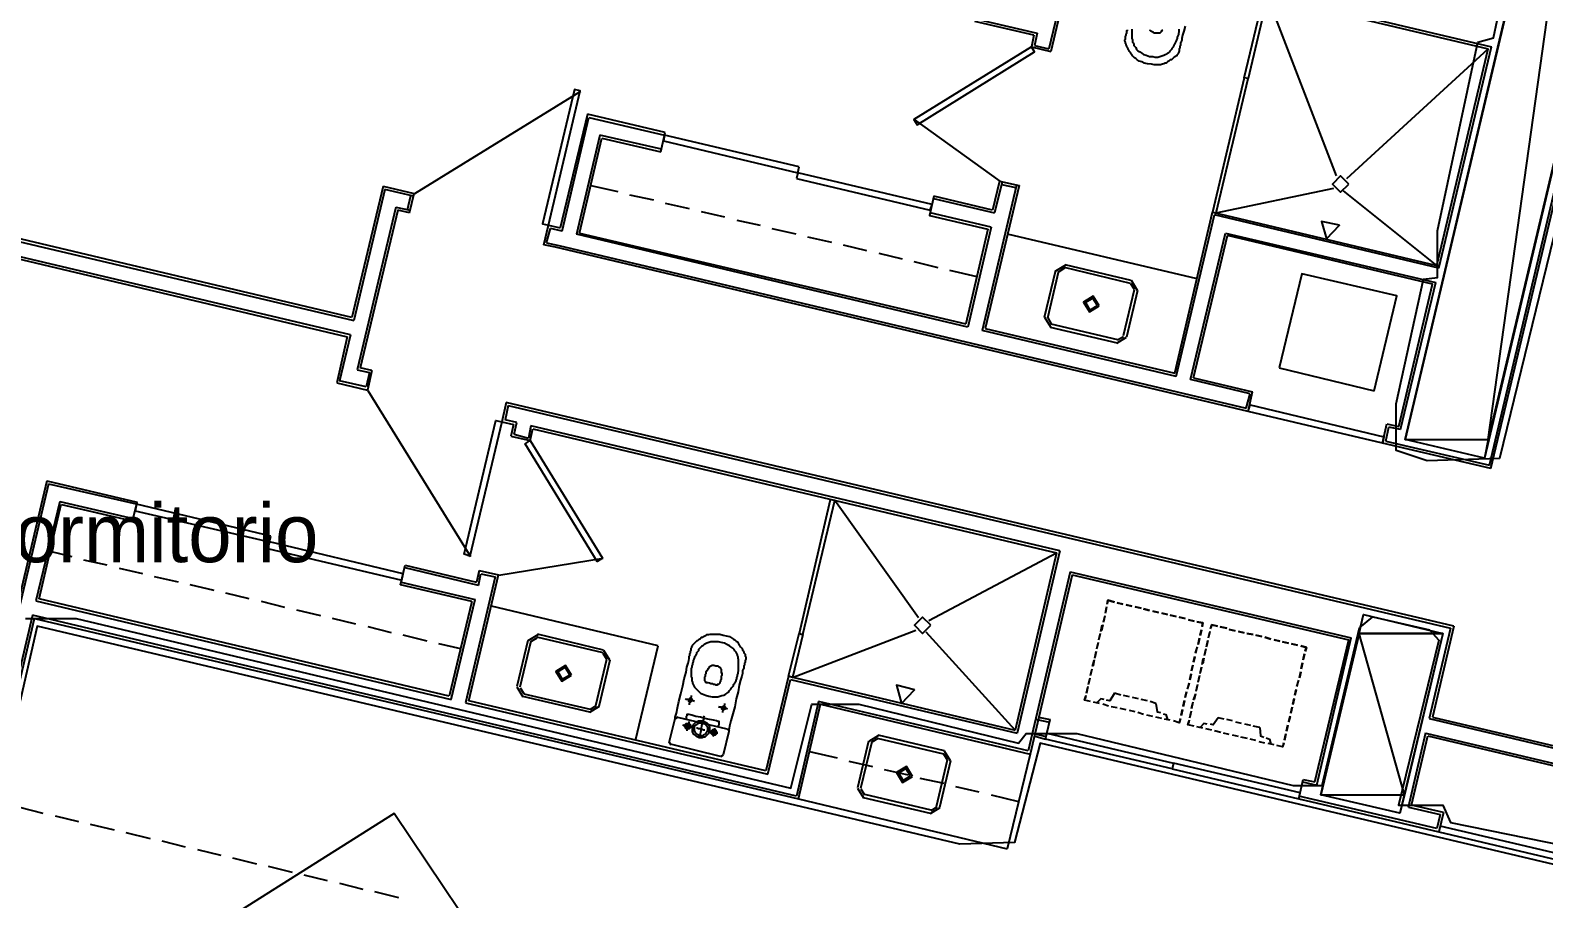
# Model space of a CAD drawing. Header units: feet. Extents: x -84 to 198, y -22 to 181.
# Drawn here: x 33.78 to 64.87, y 70.04 to 87.89 of the extents above; entities that cross this region are included whole.
import ezdxf
from ezdxf.enums import TextEntityAlignment as Align

# ---------------------------------------------------------------- set-up
doc = ezdxf.new("R2010")
doc.units = ezdxf.units.FT
for name, color, linetype in [('A-AREA-COMUN', 252, 'CONTINUOUS'), ('A-AREA-UNIDAD', 30, 'CONTINUOUS'), ('A-LINEA', 7, 'CONTINUOUS'), ('A-LINEA-FINA', 9, 'CONTINUOUS'), ('A-MURO-CONCRETO', 8, 'CONTINUOUS'), ('A-NOMBRE-ESPACIO', 2, 'CONTINUOUS')]:
    doc.layers.add(name, color=color, linetype=linetype)

msp = doc.modelspace()

# ---------------------------------------------------------------- linework, layer by layer
at = {"layer": 'A-AREA-COMUN'}
msp.add_lwpolyline([(65.2, 70.72), (54.528, 73.2444), (54, 71.2), (52.88, 71.1644), (33.92, 75.6444), (33.12, 72.16)], dxfattribs=at)
at = {"layer": 'A-AREA-UNIDAD'}
for points in [[(66.048, 87.6089), (63.968, 79.0933), (62.48, 79.04), (61.84, 79.2533), (61.84, 80.2133), (62.4, 82.7733), (62.688, 82.8089), (62.688, 83.7689), (63.52, 87.6444), (63.84, 87.7333), (63.92, 88.0889)], [(33.68, 75.8044), (34.72, 75.8044), (49.408, 72.32), (49.84, 74.0444), (50.8, 74.0444), (54.08, 73.2444), (54.24, 73.44), (55.28, 73.44), (59.728, 72.3733), (60.32, 72.3733), (61.088, 75.6089), (61.36, 75.84), (62.528, 75.5733), (62.72, 75.36), (61.888, 71.9644), (62.8, 71.9644), (62.96, 71.6089), (65.312, 71.1289)]]:
    msp.add_lwpolyline(points, dxfattribs=at)
at = {"layer": 'A-LINEA'}
for p, q in [((55.3067, 90.0444), (54.7067, 87.5111)), ((55.3467, 90.0311), (54.7467, 87.4578)), ((59.12, 88.6044), (63.7333, 87.5111)), ((60.6133, 84.8978), (59.2, 88.5911)), ((54.4, 87.7911), (53.1867, 88.0711)), ((53.2, 88.1244), (54.4667, 87.8311)), ((54.4, 87.7911), (54.3467, 87.5511)), ((54.4667, 87.8311), (54.4133, 87.5778)), ((63.76, 78.9511), (65.84, 87.7511)), ((63.7867, 78.8844), (65.8933, 87.7378)), ((54.3467, 87.5511), (54.7467, 87.4578)), ((54.4133, 87.5778), (54.7067, 87.5111)), ((60.8267, 84.8444), (63.7333, 87.5111)), ((62.68, 83.0578), (63.7333, 87.5111)), ((62.72, 83.0044), (63.8, 87.5511)), ((58.7467, 86.8578), (58.7467, 86.8578)), ((58.7733, 86.9511), (58.7733, 86.9511)), ((45.0856, 86.635), (41.6761, 84.5301)), ((45.2267, 86.1644), (44.6667, 83.8311)), ((46.8267, 85.7911), (45.2267, 86.1644)), ((44.7067, 83.7644), (45.2533, 86.0978)), ((45.2533, 86.0978), (46.8133, 85.7378)), ((51.9424, 86.056), (53.701, 84.7872)), ((45.48, 85.7378), (45, 83.6978)), ((45.0667, 83.7244), (45.52, 85.6711)), ((46.7467, 85.4444), (45.48, 85.7378)), ((45.52, 85.6711), (46.7333, 85.3911)), ((46.7333, 85.3911), (46.8267, 85.7911)), ((25.5867, 85.4311), (40.4267, 81.9244)), ((40.3867, 81.9911), (25.6133, 85.4844)), ((25.44, 85.1111), (40.2933, 81.5911)), ((40.36, 81.6311), (25.4533, 85.1511)), ((41.0267, 84.6844), (40.3867, 81.9911)), ((41.0667, 84.6178), (40.4267, 81.9244)), ((41.0267, 84.6844), (41.6667, 84.5378)), ((41.6533, 84.4844), (41.0667, 84.6178)), ((45.2933, 84.6978), (45.8533, 84.5778)), ((54.04, 84.7111), (53.3333, 81.7244)), ((54.0933, 84.6978), (53.4, 81.7644)), ((53.6933, 84.7911), (53.5467, 84.1911)), ((53.7467, 84.7778), (53.5867, 84.1378)), ((53.6933, 84.7911), (54.0933, 84.6978)), ((53.7333, 84.7244), (54.0267, 84.6578)), ((58.1467, 84.1378), (60.56, 84.6444)), ((62.68, 83.0578), (60.76, 84.5911)), ((41.5333, 84.2044), (41.6, 84.4978)), ((41.5733, 84.1378), (41.6667, 84.5378)), ((46.0933, 84.5111), (46.5867, 84.4044)), ((46.8267, 84.3378), (47.32, 84.2311)), ((52.3333, 84.4311), (53.5867, 84.1378)), ((53.5467, 84.1911), (52.3467, 84.4844)), ((41.2933, 84.2578), (40.4933, 80.9111)), ((41.3333, 84.1911), (40.56, 80.9511)), ((41.2933, 84.2578), (41.5867, 84.1911)), ((41.5733, 84.1378), (41.3333, 84.1911)), ((47.56, 84.1644), (48.04, 84.0578)), ((48.2933, 83.9911), (48.7733, 83.8844)), ((53.52, 83.8444), (52.2667, 84.1378)), ((57.2933, 80.8444), (58.0667, 84.1511)), ((57.32, 80.7778), (58.1067, 84.0978)), ((58.0667, 84.1511), (62.68, 83.0578)), ((62.72, 83.0044), (58.1067, 84.0978)), ((44.3867, 83.5244), (44.4667, 83.8178)), ((44.7067, 83.7644), (44.4667, 83.8178)), ((53.04, 81.7911), (45, 83.6978)), ((45.0667, 83.7244), (53, 81.8578)), ((49.0133, 83.8178), (49.5067, 83.7111)), ((49.7467, 83.6444), (50.24, 83.5378)), ((53.4533, 83.8044), (53, 81.8578)), ((53.52, 83.8444), (53.04, 81.7911)), ((53.8533, 83.7111), (57.7467, 82.7911)), ((57.6133, 80.7111), (58.3333, 83.7244)), ((57.68, 80.7511), (58.3733, 83.6711)), ((58.3333, 83.7244), (62.6533, 82.7111)), ((44.5733, 83.4311), (44.3333, 83.4844)), ((44.3867, 83.5244), (44.64, 83.4711)), ((58.8, 80.0578), (44.5733, 83.4311)), ((44.64, 83.4711), (58.76, 80.1244)), ((50.48, 83.4844), (50.96, 83.3644)), ((51.2133, 83.3111), (51.6933, 83.1911)), ((51.9333, 83.1378), (52.4267, 83.0178)), ((55.045, 83.0666), (54.8445, 82.9428)), ((56.4, 82.7511), (55.04, 83.0711)), ((52.6667, 82.9644), (53.2267, 82.8311)), ((54.84, 82.9511), (54.6133, 81.9911)), ((54.9067, 82.9378), (54.68, 81.9778)), ((55.0297, 83.0018), (54.9094, 82.9275)), ((56.3867, 82.6844), (55.0267, 83.0178)), ((56.5289, 82.5461), (56.405, 82.7466)), ((61.9333, 79.6844), (62.6533, 82.7111)), ((56.24, 81.6178), (56.4667, 82.5644)), ((56.3067, 81.5911), (56.5333, 82.5511)), ((56.464, 82.5614), (56.3897, 82.6818)), ((54.6178, 81.9961), (54.7416, 81.7956)), ((54.6827, 81.9808), (54.757, 81.8605)), ((54.7333, 81.7911), (56.1067, 81.4711)), ((54.7467, 81.8578), (56.12, 81.5378)), ((40.2933, 81.5911), (40.08, 80.6444)), ((40.36, 81.6311), (40.1333, 80.6844)), ((57.32, 80.7778), (53.3333, 81.7244)), ((53.4, 81.7644), (57.2933, 80.8444)), ((56.1016, 81.4623), (56.3022, 81.5861)), ((56.117, 81.5271), (56.2373, 81.6014)), ((40.4933, 80.9111), (40.7467, 80.8578)), ((40.8, 80.8978), (40.56, 80.9511)), ((40.7467, 80.8578), (40.68, 80.5644)), ((40.8, 80.8978), (40.7067, 80.4978)), ((59.44, 80.9511), (61.3867, 80.4844)), ((40.08, 80.6444), (40.7067, 80.4978)), ((40.68, 80.5644), (40.1333, 80.6844)), ((58.84, 80.4178), (57.6133, 80.7111)), ((57.68, 80.7511), (58.8933, 80.4578)), ((40.7161, 80.4901), (42.821, 77.0805)), ((43.56, 80.2444), (43.4667, 79.8444)), ((63.0267, 75.6444), (43.56, 80.2444)), ((58.76, 80.1244), (58.84, 80.4178)), ((58.8, 80.0578), (58.8933, 80.4578)), ((43.6, 80.1778), (43.5333, 79.8844)), ((43.6, 80.1778), (62.96, 75.6044)), ((43.4667, 79.8444), (43.7067, 79.7911)), ((43.7733, 79.8311), (43.5333, 79.8844)), ((43.7067, 79.7911), (43.6533, 79.5511)), ((43.72, 79.5911), (43.7733, 79.8311)), ((44.0667, 79.7644), (44.0133, 79.5111)), ((44.0533, 79.4578), (44.1067, 79.6978)), ((54.9333, 77.1911), (44.0667, 79.7644)), ((44.1067, 79.6978), (54.8667, 77.1511)), ((61.56, 79.4044), (61.6533, 79.8044)), ((61.6267, 79.4444), (61.6933, 79.7378)), ((61.6533, 79.8044), (61.8933, 79.7511)), ((61.9333, 79.6844), (61.6933, 79.7378)), ((43.6533, 79.5511), (44.0533, 79.4578)), ((43.72, 79.5911), (44.0133, 79.5111)), ((63.7867, 78.8844), (61.56, 79.4044)), ((61.6267, 79.4444), (63.76, 78.9511)), ((34.12, 78.6311), (32.6267, 72.3244)), ((32.6667, 72.2711), (34.16, 78.5778)), ((34.12, 78.6311), (35.9733, 78.1911)), ((35.96, 78.1511), (34.16, 78.5644)), ((34.3867, 78.2044), (33.8933, 76.1644)), ((33.96, 76.2044), (34.4133, 78.1511)), ((34.3867, 78.2044), (35.8933, 77.8578)), ((35.88, 77.8044), (34.4267, 78.1378)), ((35.88, 77.8044), (35.9733, 78.1911)), ((50.2533, 78.1911), (50.2533, 78.1911)), ((52.0267, 75.8178), (50.3067, 78.2311)), ((34.64, 77.0711), (34.1867, 77.1778)), ((52.24, 75.7644), (54.8667, 77.1511)), ((54.8667, 77.1511), (54.0133, 73.5111)), ((54.9333, 77.1911), (54.0533, 73.4444)), ((35.36, 76.8978), (34.88, 77.0044)), ((36.0933, 76.7244), (35.6133, 76.8311)), ((41.3867, 76.4978), (41.48, 76.8978)), ((41.48, 76.8978), (42.9467, 76.5511)), ((42.9867, 76.4844), (41.48, 76.8444)), ((43.4077, 76.6939), (45.5484, 77.0402)), ((36.8267, 76.5511), (36.3333, 76.6578)), ((37.56, 76.3778), (37.0667, 76.4978)), ((42.8533, 76.1511), (41.3867, 76.4978)), ((41.4, 76.5511), (42.92, 76.1911)), ((43.3333, 76.6578), (42.72, 74.0711)), ((42.7867, 74.1111), (43.4, 76.6978)), ((43, 76.7911), (42.9467, 76.5511)), ((42.9867, 76.4844), (43.04, 76.7244)), ((43, 76.7911), (43.4, 76.6978)), ((43.04, 76.7244), (43.3333, 76.6578)), ((55.1467, 76.7644), (54.28, 73.0844)), ((55.1867, 76.6978), (54.32, 73.0178)), ((55.1467, 76.7644), (60.92, 75.4044)), ((55.1867, 76.6978), (60.8667, 75.3644)), ((42.3867, 74.2044), (33.96, 76.2044)), ((38.28, 76.2044), (37.8, 76.3244)), ((42.4267, 74.1378), (42.92, 76.1911)), ((33.8267, 75.8711), (32.96, 72.1911)), ((49.52, 72.1511), (33.8267, 75.8711)), ((33.8933, 76.1644), (42.4267, 74.1378)), ((39.0133, 76.0311), (38.5333, 76.1511)), ((39.7467, 75.8578), (39.2533, 75.9778)), ((42.8533, 76.1511), (42.3867, 74.2044)), ((46.68, 75.2444), (43.2533, 76.0578)), ((55.8933, 76.0444), (55.8667, 75.9244)), ((55.8667, 75.9111), (55.8933, 76.0311)), ((55.9067, 76.0978), (55.92, 76.1778)), ((55.92, 76.1778), (56.0533, 76.1378)), ((56.1067, 76.1244), (56.2267, 76.0978)), ((56.2267, 76.0978), (56.1067, 76.1244)), ((56.2933, 76.0844), (56.4133, 76.0578)), ((56.4133, 76.0578), (56.2933, 76.0844)), ((56.48, 76.0444), (56.6, 76.0178)), ((56.6, 76.0178), (56.48, 76.0444)), ((56.6533, 76.0044), (56.7733, 75.9644)), ((56.7733, 75.9644), (56.6533, 76.0044)), ((56.84, 75.9511), (56.96, 75.9244)), ((56.96, 75.9244), (56.84, 75.9511)), ((57.0267, 75.9111), (57.1467, 75.8844)), ((57.1467, 75.8844), (57.0267, 75.9111)), ((57.2, 75.8711), (57.32, 75.8444)), ((57.32, 75.8444), (57.2, 75.8711)), ((33.0267, 72.2311), (33.8667, 75.8044)), ((33.8667, 75.8044), (49.56, 72.0978)), ((40.4667, 75.6844), (39.9867, 75.8044)), ((41.2, 75.5111), (40.72, 75.6311)), ((49.44, 74.5911), (51.9733, 75.5644)), ((55.7733, 75.5378), (55.8, 75.6711)), ((55.8133, 75.6711), (55.7867, 75.5511)), ((55.8533, 75.8578), (55.8267, 75.7378)), ((55.8267, 75.7244), (55.8533, 75.8444)), ((57.3867, 75.8311), (57.5067, 75.8044)), ((57.5067, 75.8044), (57.3867, 75.8311)), ((57.5733, 75.7778), (57.6933, 75.7511)), ((57.6933, 75.7511), (57.5733, 75.7778)), ((57.8133, 75.4578), (57.84, 75.5778)), ((57.84, 75.5644), (57.8133, 75.4444)), ((58.0267, 75.5911), (58.0533, 75.6711)), ((58.0533, 75.6711), (58.1733, 75.6444)), ((58.2267, 75.6311), (58.36, 75.6044)), ((58.36, 75.6044), (58.2267, 75.6311)), ((58.4133, 75.5778), (58.5333, 75.5511)), ((58.5333, 75.5511), (58.4133, 75.5778)), ((62.96, 75.6044), (62.52, 73.7511)), ((63.0267, 75.6444), (62.5867, 73.7778)), ((41.9333, 75.3378), (41.44, 75.4578)), ((42.6267, 75.1778), (42.1733, 75.2844)), ((44, 75.3511), (43.7733, 74.4044)), ((44.0667, 75.3378), (43.84, 74.3911)), ((44.205, 75.4666), (44.0045, 75.3428)), ((44.1897, 75.4018), (44.0694, 75.3275)), ((45.5467, 75.0978), (44.1867, 75.4178)), ((45.56, 75.1511), (44.2, 75.4844)), ((54.0133, 73.5111), (52.1867, 75.5244)), ((55.72, 75.3111), (55.6933, 75.1911)), ((55.6933, 75.1778), (55.72, 75.2978)), ((55.76, 75.4978), (55.7333, 75.3778)), ((55.7333, 75.3644), (55.76, 75.4844)), ((57.7733, 75.2711), (57.8, 75.4044)), ((57.8, 75.3911), (57.7733, 75.2711)), ((57.9467, 75.2178), (57.9733, 75.3511)), ((57.9733, 75.3511), (57.9467, 75.2311)), ((58.0133, 75.5378), (57.9867, 75.4178)), ((57.9867, 75.4044), (58.0133, 75.5244)), ((58.6, 75.5378), (58.72, 75.5111)), ((58.72, 75.5111), (58.6, 75.5378)), ((58.7733, 75.4978), (58.9067, 75.4711)), ((58.9067, 75.4711), (58.7733, 75.4978)), ((58.96, 75.4578), (59.08, 75.4311)), ((59.08, 75.4311), (58.96, 75.4578)), ((59.1467, 75.4178), (59.2667, 75.3778)), ((59.2667, 75.3778), (59.1467, 75.4178)), ((59.3333, 75.3644), (59.4533, 75.3378)), ((59.4533, 75.3378), (59.3333, 75.3644)), ((59.5067, 75.3244), (59.6267, 75.2978)), ((59.6267, 75.2978), (59.5067, 75.3244)), ((59.6933, 75.2844), (59.8133, 75.2578)), ((59.8133, 75.2578), (59.6933, 75.2844)), ((60.1733, 72.4444), (60.8667, 75.3644)), ((60.2133, 72.3778), (60.92, 75.4044)), ((45.4, 74.0178), (45.6267, 74.9644)), ((45.4667, 74.0044), (45.6933, 74.9511)), ((45.624, 74.9614), (45.5497, 75.0818)), ((45.6889, 74.9461), (45.565, 75.1466)), ((46.2133, 73.2978), (46.68, 75.2444)), ((55.6, 74.8178), (55.64, 74.9378)), ((55.64, 74.9511), (55.6133, 74.8311)), ((55.6533, 74.9911), (55.68, 75.1244)), ((55.68, 75.1244), (55.6533, 75.0044)), ((57.68, 74.9111), (57.7067, 75.0311)), ((57.7067, 75.0178), (57.68, 74.8978)), ((57.72, 75.0978), (57.76, 75.2178)), ((57.7467, 75.2044), (57.72, 75.0844)), ((57.8533, 74.8578), (57.88, 74.9778)), ((57.8933, 74.9911), (57.8667, 74.8711)), ((57.9333, 75.1778), (57.9067, 75.0578)), ((57.9067, 75.0444), (57.9333, 75.1644)), ((59.9333, 74.9511), (59.96, 75.0844)), ((59.96, 75.0711), (59.9333, 74.9511)), ((49.4133, 74.6444), (49.4133, 74.6444)), ((55.5867, 74.7644), (55.56, 74.6444)), ((55.56, 74.6311), (55.5867, 74.7511)), ((57.6, 74.5511), (57.6267, 74.6711)), ((57.6267, 74.6578), (57.6, 74.5378)), ((57.6667, 74.8444), (57.64, 74.7244)), ((57.64, 74.7244), (57.6667, 74.8444)), ((57.8, 74.6311), (57.7733, 74.5111)), ((57.8133, 74.6711), (57.84, 74.8044)), ((57.84, 74.8044), (57.8133, 74.6844)), ((59.8533, 74.5911), (59.88, 74.7111)), ((59.88, 74.6978), (59.8533, 74.5778)), ((59.8933, 74.7778), (59.92, 74.8978)), ((59.92, 74.8844), (59.8933, 74.7644)), ((43.7778, 74.3961), (43.9016, 74.1956)), ((43.8427, 74.3808), (43.917, 74.2605)), ((49.36, 74.6178), (48.8933, 72.6711)), ((48.9333, 72.6044), (49.4, 74.5511)), ((49.36, 74.6178), (54.0133, 73.5111)), ((49.4, 74.5511), (54.0533, 73.4444)), ((55.5067, 74.4044), (55.48, 74.2711)), ((55.48, 74.2711), (55.5067, 74.3911)), ((55.5467, 74.5778), (55.52, 74.4578)), ((55.52, 74.4444), (55.5467, 74.5644)), ((57.5867, 74.4711), (57.5467, 74.3511)), ((57.56, 74.3644), (57.5867, 74.4844)), ((57.76, 74.4444), (57.7333, 74.3244)), ((57.7333, 74.3111), (57.76, 74.4311)), ((57.7733, 74.4978), (57.8, 74.6178)), ((59.76, 74.2311), (59.7867, 74.3511)), ((59.7867, 74.3378), (59.76, 74.2178)), ((59.8, 74.4044), (59.84, 74.5378)), ((59.8267, 74.5244), (59.8, 74.4044)), ((42.72, 74.0711), (48.9333, 72.6044)), ((48.8933, 72.6711), (42.7867, 74.1111)), ((43.8933, 74.2044), (45.2667, 73.8844)), ((43.92, 74.2578), (45.28, 73.9378)), ((45.2903, 73.9405), (45.4106, 74.0148)), ((49.9733, 74.0978), (49.52, 72.1511)), ((49.56, 72.0978), (50.0133, 74.0444)), ((54.28, 73.0844), (49.9733, 74.0978)), ((50.0133, 74.0444), (54.32, 73.0178)), ((55.56, 74.0978), (55.44, 74.1244)), ((55.4667, 74.2178), (55.4533, 74.1511)), ((55.7467, 74.0578), (55.6267, 74.0844)), ((55.7467, 74.0578), (55.6267, 74.0844)), ((55.9333, 74.0044), (55.8133, 74.0444)), ((55.9333, 74.0044), (55.8133, 74.0444)), ((56.1867, 74.2311), (56.0533, 74.2711)), ((56.36, 74.1911), (56.24, 74.2178)), ((56.5467, 74.1511), (56.4267, 74.1778)), ((56.7333, 74.1111), (56.6, 74.1378)), ((56.9067, 74.0578), (56.7867, 74.0978)), ((57.4667, 74.0044), (57.4933, 74.1244)), ((57.4933, 74.1111), (57.4667, 73.9911)), ((57.5333, 74.2978), (57.5067, 74.1778)), ((57.5067, 74.1778), (57.5333, 74.2978)), ((57.6667, 74.0844), (57.64, 73.9511)), ((57.64, 73.9511), (57.6667, 74.0711)), ((57.68, 74.1244), (57.72, 74.2444)), ((57.72, 74.2578), (57.6933, 74.1378)), ((59.72, 74.0444), (59.7467, 74.1644)), ((59.7467, 74.1511), (59.72, 74.0311)), ((45.275, 73.8756), (45.4755, 73.9994)), ((46.9067, 73.2578), (47.0267, 73.7511)), ((47.0841, 73.7765), (47.0279, 73.7419)), ((47.08, 73.7778), (48.0933, 73.5378)), ((54.4267, 73.7378), (54.72, 73.6711)), ((54.4933, 73.7778), (54.7333, 73.7244)), ((54.64, 73.3244), (54.7333, 73.7244)), ((56.1067, 73.9644), (55.9867, 73.9911)), ((56.1067, 73.9644), (55.9867, 73.9911)), ((56.2933, 73.9244), (56.1733, 73.9511)), ((56.2933, 73.9244), (56.1733, 73.9511)), ((56.48, 73.8844), (56.36, 73.9111)), ((56.48, 73.8844), (56.36, 73.9111)), ((56.6533, 73.8311), (56.5333, 73.8711)), ((56.6533, 73.8311), (56.5333, 73.8711)), ((56.84, 73.7911), (56.72, 73.8178)), ((56.84, 73.7911), (56.72, 73.8178)), ((57.0267, 73.7511), (56.9067, 73.7778)), ((57.0267, 73.7511), (56.9067, 73.7778)), ((57.2, 73.7111), (57.08, 73.7378)), ((57.2, 73.7111), (57.08, 73.7378)), ((57.3867, 73.6578), (57.2667, 73.6978)), ((57.4, 73.6844), (57.4133, 73.7511)), ((57.4267, 73.8178), (57.4533, 73.9378)), ((57.4533, 73.9244), (57.4267, 73.8044)), ((57.5867, 73.7111), (57.5733, 73.6444)), ((57.6267, 73.8978), (57.6, 73.7778)), ((57.6, 73.7644), (57.6267, 73.8844)), ((58.3067, 73.7378), (58.1867, 73.7644)), ((58.48, 73.6978), (58.36, 73.7244)), ((59.6667, 73.7911), (59.6267, 73.6711)), ((59.64, 73.6844), (59.6667, 73.8044)), ((59.7067, 73.9778), (59.68, 73.8578)), ((59.68, 73.8578), (59.7067, 73.9778)), ((62.52, 73.7511), (68.3067, 72.3778)), ((62.5867, 73.7778), (68.36, 72.4178)), ((48.1333, 73.4844), (48.0133, 73.0044)), ((48.1454, 73.4804), (48.1107, 73.5365)), ((51.205, 73.4), (51.0045, 73.2761)), ((52.56, 73.0844), (51.2, 73.4044)), ((54.36, 73.4444), (54.6533, 73.3778)), ((54.4, 73.3911), (54.64, 73.3244)), ((57.6933, 73.5911), (57.56, 73.6178)), ((57.8667, 73.5511), (57.7467, 73.5778)), ((57.8667, 73.5511), (57.7467, 73.5778)), ((58.0533, 73.5111), (57.9333, 73.5378)), ((58.0533, 73.5111), (57.9333, 73.5378)), ((58.24, 73.4578), (58.1067, 73.4978)), ((58.24, 73.4578), (58.1067, 73.4978)), ((58.4133, 73.4178), (58.2933, 73.4444)), ((58.4133, 73.4178), (58.2933, 73.4444)), ((58.6, 73.3778), (58.48, 73.4044)), ((58.6, 73.3778), (58.48, 73.4044)), ((58.6667, 73.6444), (58.5467, 73.6711)), ((58.8533, 73.6044), (58.7333, 73.6311)), ((59.04, 73.5644), (58.9067, 73.5911)), ((59.5733, 73.4311), (59.5467, 73.2978)), ((59.5467, 73.3111), (59.5733, 73.4311)), ((59.5867, 73.4978), (59.6133, 73.6178)), ((59.6133, 73.6044), (59.5867, 73.4844)), ((62.0933, 71.9244), (62.4533, 73.4578)), ((62.16, 71.9644), (62.4933, 73.3911)), ((62.4533, 73.4444), (66.2933, 72.5378)), ((62.4933, 73.3911), (66.24, 72.4978)), ((46.9079, 73.2619), (46.9426, 73.2057)), ((47.96, 72.9644), (46.9333, 73.2178)), ((49.7867, 73.0711), (50.36, 72.9378)), ((51, 73.2844), (50.7733, 72.3244)), ((51.0667, 73.2711), (50.84, 72.3111)), ((51.1897, 73.3351), (51.0694, 73.2608)), ((52.5467, 73.0178), (51.1867, 73.3378)), ((52.6889, 72.8794), (52.565, 73.08)), ((58.7867, 73.3378), (58.6533, 73.3644)), ((58.7867, 73.3378), (58.6533, 73.3644)), ((58.96, 73.2978), (58.84, 73.3244)), ((58.96, 73.2978), (58.84, 73.3244)), ((59.1467, 73.2444), (59.0267, 73.2711)), ((59.1467, 73.2444), (59.0267, 73.2711)), ((59.3333, 73.2044), (59.2133, 73.2311)), ((59.3333, 73.2044), (59.2133, 73.2311)), ((59.5067, 73.1644), (59.3867, 73.1911)), ((59.52, 73.1778), (59.5333, 73.2578)), ((47.9693, 72.9657), (48.0254, 73.0004)), ((50.6, 72.8711), (51.08, 72.7644)), ((52.4, 71.9378), (52.6267, 72.8978)), ((52.4667, 71.9244), (52.6933, 72.8844)), ((52.624, 72.8948), (52.5497, 73.0151)), ((54.32, 73.0178), (53.8533, 71.0711)), ((51.32, 72.6978), (51.8133, 72.5911)), ((52.0533, 72.5244), (52.5467, 72.4178)), ((59.84, 72.0978), (59.9333, 72.4978)), ((59.9333, 72.4978), (60.1733, 72.4444)), ((50.7778, 72.3161), (50.9016, 72.1156)), ((50.8427, 72.3008), (50.917, 72.1805)), ((50.92, 72.1911), (52.28, 71.8711)), ((52.7867, 72.3511), (53.2667, 72.2444)), ((53.52, 72.1778), (54.08, 72.0444)), ((60.1333, 72.0844), (59.84, 72.1511)), ((59.92, 72.4444), (60.2133, 72.3778)), ((33.56, 71.9244), (34.04, 71.8044)), ((49.56, 72.0978), (53.8533, 71.0711)), ((50.8933, 72.1244), (52.2667, 71.8044)), ((52.275, 71.7956), (52.4755, 71.9194)), ((52.2903, 71.8605), (52.4106, 71.9348)), ((59.84, 72.0978), (60.08, 72.0444)), ((60.08, 72.0444), (62.72, 71.4178)), ((62.68, 71.4844), (60.1333, 72.0844)), ((62.0933, 71.9244), (62.7467, 71.7778)), ((62.8133, 71.8178), (62.16, 71.9644)), ((34.2933, 71.7511), (34.7733, 71.6311)), ((35.0133, 71.5778), (35.5067, 71.4578)), ((62.7467, 71.7778), (62.68, 71.4844)), ((62.8133, 71.8178), (62.72, 71.4178)), ((35.7467, 71.4044), (36.24, 71.2844)), ((36.48, 71.2311), (36.96, 71.1111)), ((37.2133, 71.0578), (37.6933, 70.9378)), ((37.9333, 70.8844), (38.4267, 70.7644)), ((38.6667, 70.7111), (39.16, 70.5911)), ((39.4, 70.5378), (39.88, 70.4178)), ((40.1333, 70.3644), (40.6133, 70.2444)), ((40.8533, 70.1911), (41.3467, 70.0711))]:
    msp.add_line(p, q, dxfattribs=at)
for points in [[(67.9067, 97.1111), (63.6533, 79.0978), (62.0267, 79.4844), (66.28, 97.4978), (67.9067, 97.1111)], [(59.3067, 89.1511), (59.1867, 88.6444), (63.8, 87.5511)], [(59.2, 88.5911), (58.8, 86.8978), (58.72, 86.9111), (59.12, 88.6044), (59.2, 88.5911)], [(57.5067, 87.9778), (57.48, 87.8711), (57.4533, 87.7911), (57.44, 87.7244), (57.44, 87.6844), (57.4267, 87.6578), (57.4267, 87.6444), (57.4133, 87.6311), (57.4133, 87.6178), (57.4133, 87.6044), (57.4133, 87.5911), (57.4133, 87.5778), (57.4, 87.5644), (57.4, 87.5511), (57.4, 87.5378), (57.4, 87.5244), (57.3867, 87.5111), (57.3867, 87.4978), (57.3867, 87.4844), (57.3867, 87.4578), (57.3733, 87.4444), (57.3733, 87.4311), (57.36, 87.4178), (57.36, 87.4044), (57.3467, 87.3911), (57.3333, 87.3778), (57.3333, 87.3644), (57.32, 87.3644), (57.3067, 87.3511), (57.28, 87.3378), (57.2667, 87.3244), (57.2533, 87.3111), (57.24, 87.2978), (57.2267, 87.2844), (57.2, 87.2844), (57.1867, 87.2711), (57.1733, 87.2578), (57.1467, 87.2444), (57.1333, 87.2311), (57.1067, 87.2178), (57.0933, 87.2178), (57.0667, 87.2044), (57.04, 87.1911), (57, 87.1778), (56.96, 87.1778), (56.92, 87.1778), (56.8667, 87.1778), (56.8133, 87.1911), (56.7333, 87.2044), (56.6667, 87.2178), (56.6133, 87.2444), (56.56, 87.2578), (56.52, 87.2844), (56.4933, 87.3111), (56.4667, 87.3244), (56.44, 87.3511), (56.4267, 87.3644), (56.4133, 87.3911), (56.4, 87.4044), (56.3867, 87.4311), (56.3733, 87.4444), (56.36, 87.4578), (56.3467, 87.4844), (56.3333, 87.4978), (56.3333, 87.5111), (56.32, 87.5378), (56.3067, 87.5511), (56.3067, 87.5644), (56.2933, 87.5911), (56.2933, 87.6044), (56.28, 87.6178), (56.28, 87.6311), (56.28, 87.6444), (56.2667, 87.6711), (56.2667, 87.6844), (56.2667, 87.6978), (56.28, 87.7111), (56.28, 87.7244), (56.28, 87.7378), (56.28, 87.7511), (56.28, 87.7644), (56.2933, 87.7911), (56.2933, 87.8044), (56.2933, 87.8178), (56.3067, 87.8311), (56.3067, 87.8444), (56.3067, 87.8578), (56.3067, 87.8711), (56.3067, 87.8844), (56.32, 87.8844), (56.32, 87.8978)], [(56.4133, 87.9111), (56.4133, 87.8844), (56.4133, 87.8711), (56.4133, 87.8444), (56.4133, 87.8178), (56.4133, 87.8044), (56.4133, 87.7778), (56.4133, 87.7644), (56.4133, 87.7378), (56.4133, 87.7244), (56.4267, 87.6978), (56.4267, 87.6844), (56.4267, 87.6711), (56.4267, 87.6444), (56.44, 87.6311), (56.4533, 87.6044), (56.4533, 87.5778), (56.4667, 87.5644), (56.4933, 87.5378), (56.5067, 87.4978), (56.5333, 87.4711), (56.5733, 87.4444), (56.6133, 87.4178), (56.6533, 87.3911), (56.7067, 87.3778), (56.7733, 87.3511), (56.84, 87.3511), (56.8933, 87.3378), (56.9467, 87.3378), (56.9867, 87.3511), (57.0267, 87.3644), (57.0667, 87.3778), (57.0933, 87.3911), (57.1333, 87.4044), (57.1467, 87.4178), (57.1733, 87.4311), (57.1867, 87.4444), (57.2, 87.4711), (57.2133, 87.4844), (57.2267, 87.4978), (57.24, 87.5111), (57.24, 87.5244), (57.2533, 87.5378), (57.2667, 87.5511), (57.28, 87.5778), (57.28, 87.5911), (57.2933, 87.6044), (57.3067, 87.6311), (57.32, 87.6578), (57.32, 87.6711), (57.3333, 87.6978), (57.3467, 87.7244), (57.3467, 87.7511), (57.36, 87.7778), (57.3733, 87.8044), (57.3733, 87.8311), (57.3867, 87.8578), (57.3867, 87.8844), (57.3867, 87.9111)], [(57.04, 87.8978), (57.0267, 87.8844), (57.0267, 87.8711), (57.0133, 87.8711), (57.0133, 87.8578), (57, 87.8444), (56.9867, 87.8311), (56.9733, 87.8311), (56.9467, 87.8311), (56.92, 87.8311), (56.88, 87.8311), (56.8533, 87.8444), (56.8267, 87.8578), (56.8, 87.8711), (56.7867, 87.8844), (56.7867, 87.8978)], [(54.3467, 87.5511), (51.9333, 86.0578), (52, 85.9511), (54.4133, 87.4444), (54.3467, 87.5511)], [(58.1467, 84.1378), (58.8, 86.8978), (58.72, 86.9111), (58.0667, 84.1511), (58.1467, 84.1378)], [(44.4267, 83.8844), (45.08, 86.6444), (44.96, 86.6711), (44.3067, 83.9111), (44.4267, 83.8844)], [(49.5733, 85.0844), (46.8133, 85.7378), (46.7867, 85.6178), (49.5467, 84.9644), (49.5733, 85.0844)], [(49.52, 84.8444), (52.2667, 84.1911), (52.3067, 84.3111), (49.5467, 84.9644), (49.52, 84.8444)], [(60.8667, 84.7311), (60.7, 84.8978), (60.5333, 84.7311), (60.7, 84.5644), (60.8667, 84.7311)], [(52.3467, 84.4844), (52.2533, 84.0844), (53.4533, 83.8044)], [(58.12, 84.1911), (58.12, 84.1911), (58.12, 84.1911)], [(44.3333, 83.4844), (44.4267, 83.8844), (44.6667, 83.8311)], [(61.8933, 79.7511), (62.5867, 82.6711), (58.3733, 83.6711)], [(61.3867, 80.4844), (61.8533, 82.4311), (59.9067, 82.8844), (59.44, 80.9511)], [(55.7422, 82.2261), (55.6184, 82.4266), (55.4178, 82.3028), (55.5416, 82.1023), (55.7422, 82.2261)], [(55.7033, 82.2353), (55.6092, 82.3877), (55.4567, 82.2936), (55.5508, 82.1412), (55.7033, 82.2353)], [(61.56, 79.4044), (58.8, 80.0578), (58.84, 80.1911), (61.5867, 79.5378), (61.56, 79.4044)], [(43.4667, 79.8444), (42.8133, 77.0844), (42.6933, 77.1244), (43.3467, 79.8711), (43.4667, 79.8444)], [(44.0533, 79.4578), (45.5333, 77.0444), (45.4267, 76.9778), (43.9467, 79.3911), (44.0533, 79.4578)], [(38.72, 77.4978), (35.96, 78.1511), (35.9333, 78.0178), (38.6933, 77.3778), (38.72, 77.4978)], [(49.6533, 75.4711), (50.3067, 78.2311), (50.2133, 78.2444), (49.5733, 75.4978), (49.6533, 75.4711)], [(38.6533, 77.2444), (41.4133, 76.5911), (41.44, 76.7244), (38.6933, 77.3778), (38.6533, 77.2444)], [(56.0533, 76.1378), (55.92, 76.1778), (55.9067, 76.0978)], [(62.8, 75.4978), (61.92, 71.8044), (60.2933, 72.1778), (61.1733, 75.8844), (62.8, 75.4978)], [(52.28, 75.6644), (52.1133, 75.8311), (51.9467, 75.6644), (52.1133, 75.4978), (52.28, 75.6644)], [(57.7467, 75.7378), (57.8667, 75.7111), (57.8533, 75.6311)], [(57.8533, 75.6444), (57.8667, 75.7111), (57.7467, 75.7378)], [(58.1733, 75.6444), (58.0533, 75.6711), (58.0267, 75.6044)], [(47.0267, 73.7511), (47.0267, 73.7778), (47.0533, 73.8578), (47.08, 73.9644), (47.1067, 74.0978), (47.1467, 74.2578), (47.1867, 74.4178), (47.2133, 74.5644), (47.2533, 74.6978), (47.2667, 74.8044), (47.2933, 74.8844), (47.3067, 74.9378), (47.32, 74.9778), (47.32, 75.0044), (47.32, 75.0311), (47.3333, 75.0444), (47.3333, 75.0578), (47.3333, 75.0711), (47.3333, 75.0844), (47.3467, 75.0978), (47.3467, 75.1111), (47.3467, 75.1244), (47.36, 75.1511), (47.36, 75.1644), (47.36, 75.1778), (47.36, 75.1911), (47.3733, 75.2044), (47.3733, 75.2178), (47.3733, 75.2311), (47.3867, 75.2444), (47.3867, 75.2578), (47.4, 75.2711), (47.4133, 75.2844), (47.4267, 75.2978), (47.44, 75.3111), (47.4533, 75.3244), (47.4667, 75.3378), (47.48, 75.3511), (47.4933, 75.3511), (47.5067, 75.3644), (47.52, 75.3778), (47.5467, 75.3911), (47.56, 75.4044), (47.5733, 75.4178), (47.6, 75.4178), (47.6133, 75.4311), (47.64, 75.4444), (47.6667, 75.4578), (47.68, 75.4711), (47.72, 75.4711), (47.7467, 75.4844), (47.7867, 75.4844), (47.8267, 75.4844), (47.88, 75.4844), (47.9467, 75.4844), (48.0133, 75.4578), (48.08, 75.4444), (48.1467, 75.4311), (48.1867, 75.4044), (48.2267, 75.3778), (48.2533, 75.3644), (48.28, 75.3378), (48.3067, 75.3244), (48.32, 75.2978), (48.3333, 75.2844), (48.3467, 75.2578), (48.36, 75.2444), (48.3733, 75.2178), (48.3867, 75.2044), (48.4, 75.1911), (48.4133, 75.1644), (48.4133, 75.1511), (48.4267, 75.1378), (48.44, 75.1111), (48.44, 75.0978), (48.4533, 75.0844), (48.4667, 75.0711), (48.4667, 75.0444), (48.4667, 75.0311), (48.48, 75.0178), (48.48, 75.0044), (48.48, 74.9911), (48.48, 74.9778), (48.48, 74.9644), (48.4667, 74.9378), (48.4667, 74.9244), (48.4667, 74.9111), (48.4667, 74.8978), (48.4533, 74.8844), (48.4533, 74.8711), (48.4533, 74.8578), (48.4533, 74.8444), (48.44, 74.8311), (48.44, 74.8178), (48.44, 74.8044), (48.44, 74.7911), (48.44, 74.7778), (48.4267, 74.7644), (48.4267, 74.7511), (48.4133, 74.7244), (48.4133, 74.6711), (48.4, 74.6178), (48.3733, 74.5378), (48.3467, 74.4311), (48.32, 74.2978), (48.28, 74.1511), (48.2533, 73.9911), (48.2133, 73.8444), (48.1733, 73.6978), (48.1467, 73.5911), (48.1333, 73.5111), (48.1333, 73.4844)], [(47.72, 74.2044), (47.7867, 74.1911), (47.8533, 74.1911), (47.9067, 74.1911), (47.9467, 74.2044), (47.9867, 74.2178), (48.0267, 74.2311), (48.0533, 74.2444), (48.08, 74.2578), (48.1067, 74.2844), (48.1333, 74.2978), (48.1467, 74.3244), (48.16, 74.3378), (48.1733, 74.3511), (48.1867, 74.3778), (48.2, 74.3911), (48.2133, 74.4044), (48.2267, 74.4178), (48.2267, 74.4444), (48.24, 74.4578), (48.2533, 74.4844), (48.2667, 74.4978), (48.28, 74.5244), (48.28, 74.5378), (48.2933, 74.5644), (48.2933, 74.5911), (48.3067, 74.6178), (48.3067, 74.6444), (48.32, 74.6711), (48.32, 74.6978), (48.3333, 74.7244), (48.3333, 74.7511), (48.3333, 74.7778), (48.3333, 74.8044), (48.3333, 74.8311), (48.3333, 74.8444), (48.3333, 74.8711), (48.3333, 74.8844), (48.3333, 74.9111), (48.3333, 74.9244), (48.3333, 74.9511), (48.3333, 74.9644), (48.32, 74.9778), (48.32, 75.0044), (48.32, 75.0178), (48.3067, 75.0444), (48.3067, 75.0578), (48.2933, 75.0844), (48.28, 75.1111), (48.2533, 75.1378), (48.24, 75.1644), (48.2133, 75.1911), (48.1733, 75.2178), (48.1467, 75.2444), (48.0933, 75.2711), (48.04, 75.2978), (47.9733, 75.3111), (47.92, 75.3244), (47.8533, 75.3244), (47.8, 75.3244), (47.76, 75.3244), (47.72, 75.3111), (47.68, 75.2978), (47.6533, 75.2844), (47.6267, 75.2711), (47.6, 75.2444), (47.5733, 75.2311), (47.56, 75.2178), (47.5467, 75.2044), (47.5333, 75.1911), (47.52, 75.1778), (47.5067, 75.1644), (47.5067, 75.1378), (47.4933, 75.1244), (47.48, 75.1111), (47.4667, 75.0978), (47.4667, 75.0711), (47.4533, 75.0578), (47.44, 75.0311), (47.4267, 75.0178), (47.4267, 74.9911), (47.4133, 74.9644), (47.4, 74.9378), (47.4, 74.9111), (47.3867, 74.8844), (47.3867, 74.8578), (47.3733, 74.8311), (47.3733, 74.8044), (47.36, 74.7778), (47.36, 74.7644), (47.36, 74.7378), (47.36, 74.7111), (47.36, 74.6844), (47.36, 74.6711), (47.36, 74.6444), (47.36, 74.6311), (47.36, 74.6044), (47.3733, 74.5911), (47.3733, 74.5644), (47.3733, 74.5511), (47.3733, 74.5244), (47.3867, 74.4978), (47.3867, 74.4711), (47.4, 74.4444), (47.4133, 74.4178), (47.4267, 74.3911), (47.4533, 74.3644), (47.48, 74.3378), (47.5067, 74.3111), (47.5467, 74.2711), (47.5867, 74.2578), (47.6533, 74.2311), (47.72, 74.2044)], [(49.6533, 75.4711), (49.44, 74.5911), (49.36, 74.6178), (49.5733, 75.4978), (49.6533, 75.4711)], [(49.6, 75.4444), (49.6, 75.4444), (49.6, 75.4444)], [(49.6133, 75.5244), (49.6133, 75.5244), (49.6133, 75.5244)], [(59.88, 75.2444), (60, 75.2044), (59.9733, 75.1244)], [(59.9733, 75.1378), (60, 75.2044), (59.88, 75.2444)], [(44.9022, 74.6394), (44.7784, 74.84), (44.5778, 74.7161), (44.7016, 74.5156), (44.9022, 74.6394)], [(44.8633, 74.6486), (44.7692, 74.801), (44.6167, 74.7069), (44.7108, 74.5545), (44.8633, 74.6486)], [(47.68, 74.4844), (47.6667, 74.4844), (47.6667, 74.4978), (47.6533, 74.4978), (47.6533, 74.5111), (47.64, 74.5244), (47.64, 74.5378), (47.64, 74.5511), (47.64, 74.5644), (47.64, 74.5778), (47.64, 74.5911), (47.64, 74.6044), (47.6533, 74.6178), (47.6533, 74.6311), (47.6533, 74.6444), (47.6533, 74.6578), (47.6667, 74.6711), (47.6667, 74.6844), (47.6667, 74.6978), (47.6667, 74.7111), (47.68, 74.7244), (47.68, 74.7378), (47.6933, 74.7378), (47.6933, 74.7511), (47.7067, 74.7644), (47.7067, 74.7778), (47.72, 74.7778), (47.72, 74.7911), (47.7333, 74.8044), (47.7333, 74.8178), (47.7467, 74.8178), (47.76, 74.8311), (47.7867, 74.8444), (47.8, 74.8444), (47.8267, 74.8444), (47.8667, 74.8311), (47.9067, 74.8311), (47.92, 74.8178), (47.9467, 74.8044), (47.96, 74.7911), (47.96, 74.7778), (47.9733, 74.7644), (47.9733, 74.7378), (47.9733, 74.7244), (47.9733, 74.7111), (47.9733, 74.6978), (47.9733, 74.6844), (47.9867, 74.6844), (47.9867, 74.6711), (47.9867, 74.6578), (47.9867, 74.6444), (47.9867, 74.6311), (47.9733, 74.6178), (47.9733, 74.6044), (47.9733, 74.5911), (47.9733, 74.5778), (47.9733, 74.5511), (47.96, 74.5378), (47.96, 74.5244), (47.96, 74.5111), (47.9467, 74.4978), (47.9467, 74.4844), (47.9467, 74.4711), (47.9333, 74.4578), (47.92, 74.4444), (47.9067, 74.4444), (47.8933, 74.4444), (47.8933, 74.4311), (47.88, 74.4311), (47.8667, 74.4311), (47.8533, 74.4444), (47.8267, 74.4444), (47.8, 74.4578), (47.76, 74.4578), (47.7333, 74.4711), (47.7067, 74.4844), (47.68, 74.4844)], [(47.4267, 74.0978), (47.4, 74.1111), (47.3733, 74.1111), (47.3467, 74.1244), (47.32, 74.1244), (47.2933, 74.1378), (47.2667, 74.1378), (47.2533, 74.1378), (47.24, 74.1511)], [(47.3467, 74.1644), (47.36, 74.1511), (47.3733, 74.1511), (47.3733, 74.1378), (47.3733, 74.1244), (47.3733, 74.1111), (47.36, 74.0978), (47.3467, 74.0844), (47.3333, 74.0844), (47.32, 74.0978), (47.3067, 74.0978), (47.3067, 74.1111), (47.3067, 74.1244), (47.3067, 74.1378), (47.32, 74.1511), (47.3333, 74.1511), (47.3333, 74.1644), (47.3467, 74.1644)], [(47.36, 74.2178), (47.36, 74.1911), (47.3467, 74.1644), (47.3467, 74.1378), (47.3333, 74.1111), (47.3333, 74.0844), (47.32, 74.0578), (47.32, 74.0444), (47.32, 74.0311)], [(48.0267, 74.0044), (48.04, 73.9911), (48.0533, 73.9911), (48.0533, 73.9778), (48.0533, 73.9644), (48.0533, 73.9511), (48.0533, 73.9378), (48.04, 73.9378), (48.0267, 73.9244), (48.0133, 73.9244), (48, 73.9378), (47.9867, 73.9378), (47.9867, 73.9511), (47.9867, 73.9644), (47.9867, 73.9778), (48, 73.9911), (48.0133, 73.9911), (48.0133, 74.0044), (48.0267, 74.0044)], [(48.04, 74.0578), (48.04, 74.0311), (48.0267, 74.0044), (48.0267, 73.9778), (48.0133, 73.9511), (48.0133, 73.9244), (48, 73.8978), (48, 73.8844), (48, 73.8711)], [(55.56, 74.0978), (55.44, 74.1244), (55.4667, 74.2044)], [(55.84, 74.1378), (55.7733, 74.1511), (55.6933, 74.0711)], [(56.0533, 74.2711), (55.96, 74.1111), (55.8933, 74.1244)], [(56.9067, 74.0578), (56.9333, 73.8844), (57, 73.8711)], [(47.92, 73.5778), (47.92, 73.5911), (47.92, 73.6044), (47.9333, 73.6178), (47.9333, 73.6311), (47.9333, 73.6444), (47.9333, 73.6578), (47.9333, 73.6711), (47.9333, 73.6844), (47.92, 73.6844), (47.9067, 73.6844), (47.88, 73.6978), (47.8133, 73.7111), (47.7333, 73.7244), (47.64, 73.7511), (47.5467, 73.7778), (47.4533, 73.7911), (47.3733, 73.8178), (47.32, 73.8311), (47.2933, 73.8311), (47.28, 73.8311), (47.2667, 73.8311), (47.2667, 73.8178), (47.2667, 73.8044), (47.2533, 73.7911), (47.2533, 73.7778), (47.2533, 73.7644), (47.2533, 73.7511), (47.2533, 73.7378)], [(47.6, 73.6978), (47.6267, 73.6844), (47.6533, 73.6711), (47.68, 73.6578), (47.7067, 73.6311), (47.72, 73.6044), (47.7333, 73.5778), (47.7333, 73.5511), (47.7333, 73.5244), (47.7333, 73.4844), (47.72, 73.4578), (47.7067, 73.4311), (47.68, 73.4044), (47.6667, 73.3911), (47.64, 73.3644), (47.6133, 73.3644), (47.5867, 73.3511), (47.5467, 73.3511), (47.52, 73.3511), (47.4933, 73.3644), (47.4667, 73.3778), (47.44, 73.4044), (47.4133, 73.4178), (47.4, 73.4444), (47.3867, 73.4711), (47.3867, 73.5111), (47.3867, 73.5378), (47.3867, 73.5644), (47.4, 73.6044), (47.4133, 73.6311), (47.4267, 73.6444), (47.4533, 73.6711), (47.48, 73.6844), (47.5067, 73.6978), (47.5333, 73.6978), (47.5733, 73.6978), (47.6, 73.6978)], [(47.6267, 73.8044), (47.6133, 73.7778), (47.6133, 73.7378), (47.6, 73.6844), (47.5733, 73.6044), (47.56, 73.5378), (47.5467, 73.4578), (47.5333, 73.4044), (47.52, 73.3644), (47.52, 73.3511)], [(48.1067, 73.9378), (48.08, 73.9511), (48.0533, 73.9511), (48.0267, 73.9644), (48, 73.9644), (47.9733, 73.9778), (47.9467, 73.9778), (47.9333, 73.9778), (47.92, 73.9911)], [(57.0533, 73.8444), (57.1067, 73.8311), (57.1467, 73.7244)], [(57.4133, 73.7511), (57.3867, 73.6578), (57.2667, 73.6978)], [(57.6933, 73.5911), (57.56, 73.6178), (57.5867, 73.6978)], [(58.1867, 73.7644), (58.08, 73.6178), (58.0267, 73.6311)], [(47.4133, 73.5644), (47.3867, 73.5644), (47.36, 73.5778), (47.32, 73.5778), (47.28, 73.5911), (47.2533, 73.6044), (47.2267, 73.6044), (47.2, 73.6044), (47.1867, 73.6178)], [(47.3067, 73.6444), (47.32, 73.6444), (47.3333, 73.6311), (47.3467, 73.6178), (47.3467, 73.6044), (47.3467, 73.5911), (47.3467, 73.5778), (47.3467, 73.5644), (47.3333, 73.5511), (47.32, 73.5378), (47.3067, 73.5378), (47.2933, 73.5378), (47.28, 73.5244), (47.28, 73.5378), (47.2667, 73.5378), (47.2533, 73.5378), (47.2533, 73.5511), (47.24, 73.5511), (47.24, 73.5644), (47.2267, 73.5778), (47.2267, 73.5911), (47.2267, 73.6044), (47.24, 73.6178), (47.24, 73.6311), (47.2533, 73.6444), (47.2667, 73.6444), (47.28, 73.6444), (47.2933, 73.6444), (47.3067, 73.6444)], [(47.2933, 73.6178), (47.3067, 73.6178), (47.32, 73.6044), (47.32, 73.5911), (47.32, 73.5778), (47.3067, 73.5644), (47.2933, 73.5644), (47.28, 73.5644), (47.2667, 73.5644), (47.2667, 73.5778), (47.2533, 73.5778), (47.2533, 73.5911), (47.2533, 73.6044), (47.2667, 73.6044), (47.2667, 73.6178), (47.28, 73.6178), (47.2933, 73.6178)], [(47.3067, 73.6844), (47.3067, 73.6578), (47.2933, 73.6311), (47.2933, 73.6044), (47.28, 73.5778), (47.28, 73.5511), (47.2667, 73.5244), (47.2667, 73.5111), (47.2667, 73.4978)], [(47.5867, 73.6578), (47.6133, 73.6444), (47.6267, 73.6444), (47.6533, 73.6311), (47.6667, 73.6044), (47.68, 73.5911), (47.6933, 73.5644), (47.6933, 73.5378), (47.6933, 73.5244), (47.6933, 73.4978), (47.68, 73.4711), (47.6667, 73.4578), (47.6533, 73.4311), (47.64, 73.4178), (47.6133, 73.4044), (47.6, 73.3911), (47.5733, 73.3911), (47.5467, 73.3911), (47.52, 73.3911), (47.5067, 73.4044), (47.48, 73.4178), (47.4667, 73.4311), (47.4533, 73.4444), (47.44, 73.4711), (47.4267, 73.4844), (47.4267, 73.5111), (47.4267, 73.5378), (47.4267, 73.5644), (47.4267, 73.5778), (47.44, 73.6044), (47.4533, 73.6178), (47.48, 73.6311), (47.4933, 73.6444), (47.52, 73.6578), (47.5467, 73.6578), (47.56, 73.6578), (47.5867, 73.6578)], [(47.64, 73.5111), (47.6267, 73.5111), (47.6133, 73.5111), (47.5867, 73.5244), (47.56, 73.5244), (47.5333, 73.5378), (47.5067, 73.5378), (47.48, 73.5511), (47.4667, 73.5511)], [(47.9067, 73.4444), (47.88, 73.4444), (47.8533, 73.4578), (47.8133, 73.4578), (47.7867, 73.4711), (47.7467, 73.4844), (47.72, 73.4844), (47.6933, 73.4978)], [(47.84, 73.5244), (47.8533, 73.5244), (47.8533, 73.5111), (47.8667, 73.5111), (47.8667, 73.4978), (47.88, 73.4844), (47.88, 73.4711), (47.88, 73.4578), (47.88, 73.4444), (47.88, 73.4311), (47.8667, 73.4178), (47.8533, 73.4178), (47.8533, 73.4044), (47.84, 73.4044), (47.8267, 73.4044), (47.8133, 73.4044), (47.8, 73.4044), (47.7867, 73.4178), (47.7733, 73.4311), (47.76, 73.4444), (47.76, 73.4578), (47.76, 73.4711), (47.7733, 73.4844), (47.7733, 73.4978), (47.7867, 73.5111), (47.8, 73.5111), (47.8, 73.5244), (47.8133, 73.5244), (47.8267, 73.5244), (47.84, 73.5244)], [(47.8267, 73.4978), (47.84, 73.4978), (47.84, 73.4844), (47.8533, 73.4844), (47.8533, 73.4711), (47.8533, 73.4578), (47.8533, 73.4444), (47.84, 73.4444), (47.84, 73.4311), (47.8267, 73.4311), (47.8133, 73.4311), (47.8, 73.4311), (47.8, 73.4444), (47.8, 73.4578), (47.7867, 73.4578), (47.7867, 73.4711), (47.8, 73.4711), (47.8, 73.4844), (47.8133, 73.4978), (47.8267, 73.4978)], [(47.84, 73.5511), (47.84, 73.5378), (47.84, 73.5111), (47.8267, 73.4844), (47.8267, 73.4578), (47.8133, 73.4178), (47.8133, 73.4044), (47.8, 73.3778)], [(54.6667, 73.4444), (57.2667, 72.8311), (57.24, 72.7111), (54.64, 73.3244), (54.6667, 73.4444)], [(57.96, 73.6311), (57.8933, 73.6444), (57.8133, 73.5644)], [(59.04, 73.5644), (59.0533, 73.3911), (59.12, 73.3644)], [(59.1733, 73.3511), (59.24, 73.3244), (59.2667, 73.2178)], [(59.5333, 73.2444), (59.5067, 73.1644), (59.3867, 73.1911)], [(51.9022, 72.5594), (51.7784, 72.76), (51.5778, 72.6361), (51.7016, 72.4356), (51.9022, 72.5594)], [(59.8667, 72.2178), (57.2667, 72.8311), (57.24, 72.7111), (59.84, 72.0978), (59.8667, 72.2178)], [(51.8633, 72.5686), (51.7692, 72.721), (51.6167, 72.6269), (51.7108, 72.4745), (51.8633, 72.5686)], [(43.5895, 68.318), (41.2541, 71.7933), (37.7074, 69.5536)], [(65.1733, 70.9644), (62.7467, 71.5378), (62.72, 71.4178), (65.1467, 70.8444), (65.1733, 70.9644)]]:
    msp.add_lwpolyline(points, dxfattribs=at)
at = {"layer": 'A-LINEA-FINA'}
for points in [[(60.68, 83.8844), (60.3067, 83.9644), (60.4133, 83.6044), (60.68, 83.8844), (60.68, 83.8844)], [(51.9467, 74.3378), (51.5733, 74.4311), (51.68, 74.0578), (51.9467, 74.3378), (51.9467, 74.3378)]]:
    msp.add_lwpolyline(points, dxfattribs=at)
at = {"layer": 'A-MURO-CONCRETO'}
for points in [[(66.2, 97.1111), (62.0267, 79.4844), (63.7333, 79.4844), (66.2, 97.1111)], [(66.2, 97.1111), (67.9067, 97.1111), (63.7333, 79.4844), (66.2, 97.1111), (66.2, 97.1111)], [(62.0267, 79.4844), (63.7333, 79.4844), (63.6533, 79.0978), (62.0267, 79.4844), (62.0267, 79.4844)], [(61.1733, 75.8844), (62.8, 75.4978), (61.08, 75.4978), (61.1733, 75.8844), (61.1733, 75.8844)], [(61.08, 75.4978), (60.2933, 72.1778), (62.0133, 72.1778), (61.08, 75.4978)], [(61.08, 75.4978), (62.8, 75.4978), (62.0133, 72.1778), (61.08, 75.4978), (61.08, 75.4978)], [(60.2933, 72.1778), (62.0133, 72.1778), (61.92, 71.8044), (60.2933, 72.1778), (60.2933, 72.1778)]]:
    msp.add_lwpolyline(points, dxfattribs=at)

# ---------------------------------------------------------------- texts
at = {"layer": 'A-NOMBRE-ESPACIO'}
msp.add_text('Dormitorio', height=1.2, dxfattribs=at).set_placement((36, 76.96), align=Align.CENTER)

doc.saveas('drawing.dxf')
